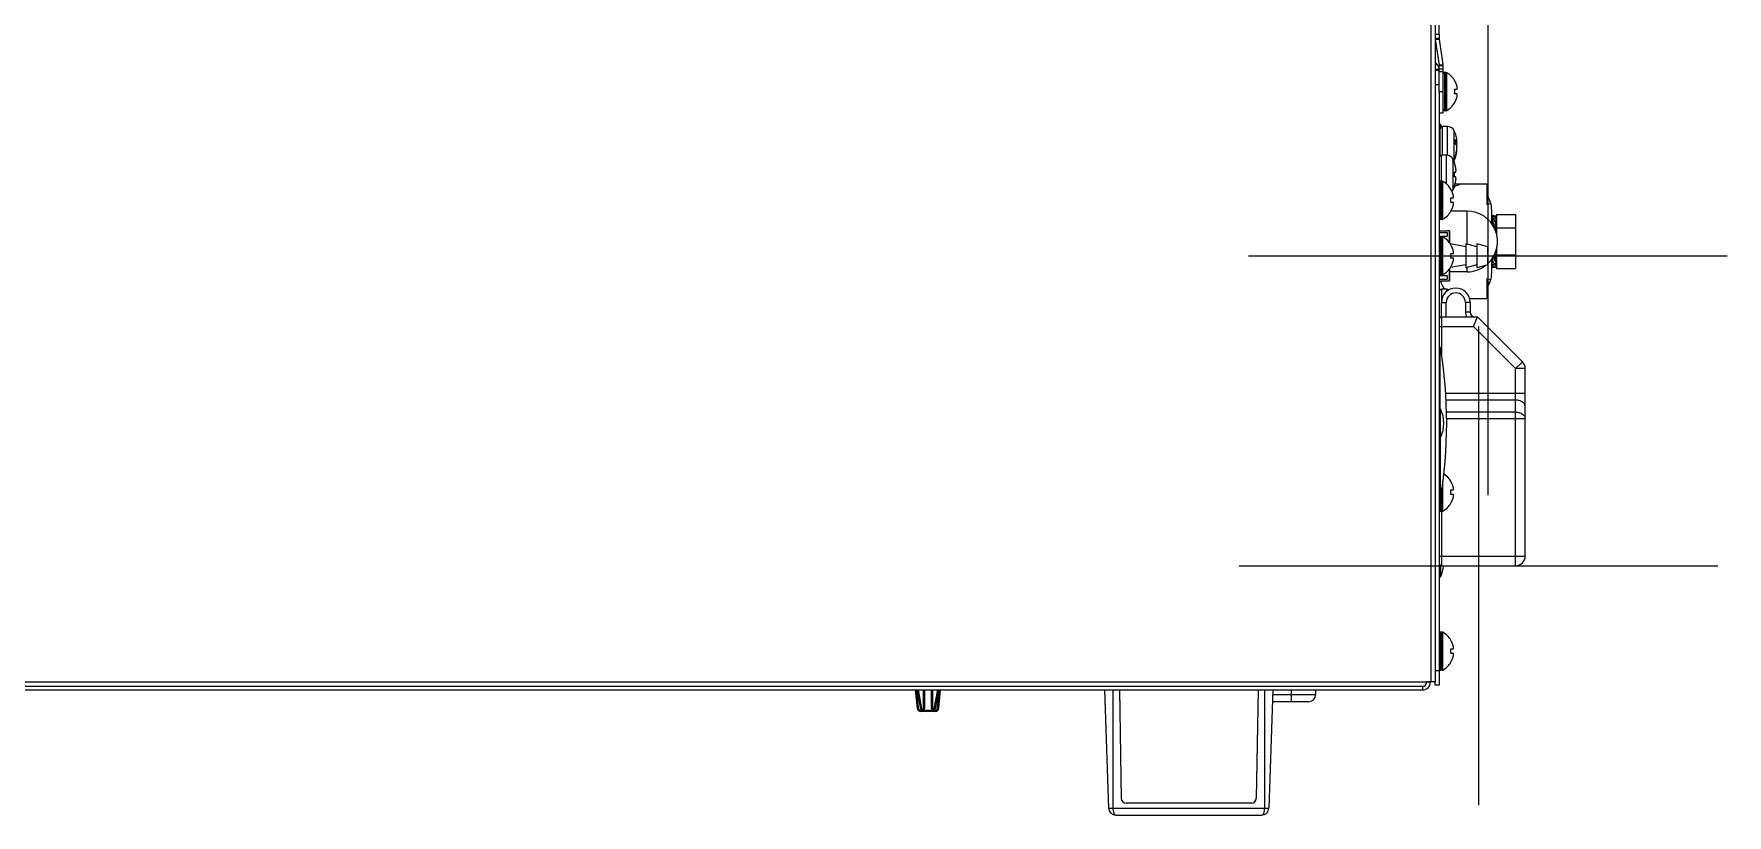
# Model space of a CAD drawing. Header units: millimetres. Extents: x 406 to 4339, y 342 to 2993.
# Drawn here: x 1984.2 to 2338, y 1546.8 to 1710 of the extents above; entities that cross this region are included whole.
import ezdxf

# ---------------------------------------------------------------- set-up
doc = ezdxf.new("R2010")
doc.units = ezdxf.units.MM
doc.header["$LTSCALE"] = 256.666667
doc.layers.get('0').update_dxf_attribs({"linetype": 'CONTINUOUS'})
doc.layers.add('ASSI', color=7, linetype='CONTINUOUS')
doc.layers.add('GEOM', color=7, linetype='CONTINUOUS')

msp = doc.modelspace()

# ---------------------------------------------------------------- linework, layer by layer
at = {"color": 9, "linetype": 'Continuous'}
for p, q in [((2276.13, 1974.87), (2276.13, 1574.67)), ((2277.03, 1709.97), (2277.83, 1709.97)), ((2279.93, 1668.92), (2279.93, 1666.48)), ((2279.93, 1660.85), (2279.93, 1658.42)), ((1730.33, 1574.67), (2275.23, 1574.67)), ((2209.68, 1572.97), (2209.68, 1548.27)), ((2241.37, 1572.97), (2241.37, 1548.27)), ((2208.78, 1548.27), (2242.27, 1548.27))]:
    msp.add_line(p, q, dxfattribs=at)
at = {"color": 7, "linetype": 'Continuous'}
for p, q in [((2277.03, 1974.77), (2277.03, 1574.67)), ((2277.83, 1709.97), (2277.83, 1936.1)), ((2281.07, 1700.27), (2281.1, 1700.27)), ((2281.07, 1698.47), (2281.62, 1698.47)), ((2281.62, 1697.47), (2281.07, 1697.47)), ((2281.1, 1695.67), (2281.07, 1695.67)), ((2281.57, 1687.48), (2281.24, 1687.48)), ((2281.57, 1687.44), (2281.24, 1687.44)), ((2281.28, 1684.32), (2281.28, 1684.3)), ((2281.57, 1686.79), (2281.44, 1686.79)), ((2281.57, 1685.56), (2281.51, 1685.56)), ((2281.57, 1685.85), (2281.56, 1685.85)), ((2281.02, 1683.17), (2281.04, 1683.17)), ((2281.02, 1681.17), (2281.37, 1681.17)), ((2280.27, 1677.57), (2280.3, 1677.57)), ((2281.37, 1680.17), (2281.02, 1680.17)), ((2281.04, 1678.17), (2281.02, 1678.17)), ((2281.17, 1678.67), (2287.83, 1678.67)), ((2287.83, 1678.67), (2287.83, 1674.39)), ((2280.27, 1675.77), (2280.82, 1675.77)), ((2280.82, 1674.77), (2280.27, 1674.77)), ((2287.83, 1674.39), (2288.63, 1674.61)), ((2280.3, 1672.97), (2280.27, 1672.97)), ((2288.83, 1670.36), (2288.83, 1673.17)), ((2289.83, 1672.32), (2293.83, 1672.32)), ((2289.83, 1672.32), (2289.83, 1668.19)), ((2293.83, 1672.32), (2293.83, 1661.02)), ((2277.83, 1668.86), (2279.53, 1668.86)), ((2277.83, 1668.54), (2279.53, 1668.54)), ((2277.83, 1667.79), (2279.53, 1667.79)), ((2279.53, 1668.92), (2279.93, 1668.92)), ((2279.53, 1668.92), (2279.53, 1668.86)), ((2279.53, 1668.54), (2279.53, 1667.79)), ((2280.03, 1668.82), (2280.03, 1666.37)), ((2289.56, 1669.68), (2289.58, 1669.68)), ((2289.57, 1669.64), (2289.58, 1669.64)), ((2289.58, 1669.68), (2289.58, 1669.38)), ((2289.83, 1669.49), (2293.83, 1669.49)), ((2280.27, 1665.97), (2280.3, 1665.97)), ((2280.27, 1664.17), (2280.82, 1664.17)), ((2280.82, 1663.17), (2280.27, 1663.17)), ((2289.58, 1663.38), (2289.58, 1663.18)), ((2289.83, 1665.14), (2289.83, 1661.02)), ((2289.83, 1663.84), (2293.83, 1663.84)), ((2277.83, 1659.54), (2279.53, 1659.54)), ((2279.53, 1659.54), (2279.53, 1658.79)), ((2280.03, 1660.96), (2280.03, 1658.52)), ((2280.3, 1661.37), (2280.27, 1661.37)), ((2288.83, 1660.17), (2288.83, 1662.98)), ((2289.83, 1661.02), (2293.83, 1661.02)), ((2277.83, 1658.79), (2279.53, 1658.79)), ((2277.83, 1658.47), (2279.53, 1658.47)), ((2278.83, 1656.67), (2278.83, 1657)), ((2279.53, 1658.47), (2279.53, 1658.42)), ((2279.53, 1658.42), (2279.93, 1658.42)), ((2287.83, 1658.94), (2288.63, 1658.72)), ((2287.83, 1658.94), (2287.83, 1654.67)), ((2287.83, 1654.67), (2284.22, 1654.67)), ((2280.27, 1616.57), (2280.3, 1616.57)), ((2280.27, 1614.77), (2280.82, 1614.77)), ((2280.82, 1613.77), (2280.27, 1613.77)), ((2280.3, 1611.97), (2280.27, 1611.97)), ((2280.27, 1583.37), (2280.3, 1583.37)), ((2280.27, 1581.57), (2280.82, 1581.57)), ((2280.82, 1580.57), (2280.27, 1580.57)), ((2280.3, 1578.77), (2280.27, 1578.77)), ((2276.13, 1574.67), (2275.23, 1574.67)), ((2275.23, 1574.67), (2275.23, 1574.57)), ((2276.03, 1574.57), (2275.23, 1574.57)), ((2276.03, 1574.67), (2276.03, 1574.57)), ((2277.03, 1574.67), (2276.13, 1574.67)), ((2277.03, 1573.97), (2277.03, 1574.67)), ((1727.03, 1572.97), (2274.43, 1572.97)), ((1730.56, 1573.77), (2274.82, 1573.77)), ((2207.92, 1572.97), (2208.78, 1548.27)), ((2211.03, 1572.97), (2211.43, 1550.31)), ((2240.02, 1572.97), (2239.63, 1550.31)), ((2243.13, 1572.97), (2242.27, 1548.27)), ((2274.43, 1572.97), (2274.43, 1573.77)), ((2277.83, 1573.97), (2277.03, 1573.97)), ((2210.29, 1546.81), (2240.76, 1546.81)), ((2238.62, 1549.33), (2212.43, 1549.33))]:
    msp.add_line(p, q, dxfattribs=at)
at = {"color": 4}
for p, q in [((2288.03, 1713.67), (2288.03, 1613.67)), ((2238.03, 1663.67), (2338.03, 1663.67))]:
    msp.add_line(p, q, dxfattribs=at)
at = {"color": 3, "linetype": 'Continuous'}
msp.add_line((2289.08, 1670.15), (2289.08, 1669.99), dxfattribs=at)
at = {"color": 1}
for p, q in [((2286.08, 1648.92), (2286.08, 1548.92)), ((2236.08, 1598.92), (2336.08, 1598.92))]:
    msp.add_line(p, q, dxfattribs=at)
at = {"color": 7, "linetype": 'Continuous'}
for centre, radius, start, end in [((2277.02, 1697.78), 4.75, 28.9687, 31.5341), ((2277.31, 1697.97), 3.79, 5.0778, 7.5988), ((2277.02, 1697.78), 4.75, 28.0074, 28.9684), ((2277.03, 1697.78), 4.75, 26.6813, 28.0074), ((2277.03, 1697.79), 4.74, 25.5402, 26.6812), ((2277.03, 1697.79), 4.74, 24.5722, 25.5402), ((2277.04, 1697.79), 4.73, 23.3175, 24.5722), ((2277.04, 1697.79), 4.73, 22.5474, 23.3174), ((2277.05, 1697.79), 4.72, 21.0025, 22.5476), ((2277.06, 1697.8), 4.72, 20.5181, 21.0023), ((2277.07, 1697.8), 4.7, 18.4656, 20.5187), ((2277.08, 1697.81), 4.68, 17.3773, 18.465), ((2277.1, 1697.81), 4.67, 16.3949, 17.3772), ((2277.13, 1697.82), 4.64, 14.3176, 16.3964), ((2279.63, 1698.71), 2.01, 5.1401, 7.2744), ((2279.63, 1698.72), 2.01, 352.7259, 354.7415), ((2279.66, 1698.71), 1.98, 4.2856, 5.1372), ((2279.67, 1698.72), 1.97, 3.0233, 4.286), ((2279.67, 1698.72), 1.97, 355.3984, 356.7833), ((2279.65, 1698.72), 1.98, 354.7442, 355.3991), ((2279.68, 1698.72), 1.96, 1.9964, 3.0228), ((2279.69, 1698.72), 1.95, 0.9261, 1.9964), ((2279.69, 1698.72), 1.95, 358.8459, 0.9258), ((2279.68, 1698.72), 1.96, 357.6234, 358.8455), ((2279.68, 1698.72), 1.96, 356.7841, 357.6235), ((2277.31, 1697.97), 3.79, 352.4012, 354.9222), ((2277.02, 1698.15), 4.75, 328.4659, 331.0313), ((2277.32, 1697.97), 3.78, 4.2046, 5.0769), ((2277.33, 1697.97), 3.78, 2.5423, 4.2047), ((2277.33, 1697.97), 3.78, 355.7953, 357.4577), ((2277.32, 1697.97), 3.78, 354.9231, 355.7954), ((2277.33, 1697.97), 3.77, 357.4579, 2.5421), ((2277.02, 1698.15), 4.75, 331.0316, 331.9926), ((2277.03, 1698.15), 4.75, 331.9926, 333.3187), ((2277.03, 1698.15), 4.74, 333.3188, 334.4598), ((2277.03, 1698.15), 4.74, 334.4598, 335.4278), ((2277.04, 1698.14), 4.73, 335.4278, 336.6825), ((2277.04, 1698.14), 4.73, 336.6826, 337.4526), ((2277.05, 1698.14), 4.72, 337.4524, 338.9975), ((2277.06, 1698.14), 4.72, 338.9977, 339.4819), ((2277.07, 1698.13), 4.7, 339.4813, 341.5344), ((2277.08, 1698.13), 4.68, 341.535, 342.6227), ((2277.1, 1698.12), 4.67, 342.6228, 343.6051), ((2277.13, 1698.11), 4.64, 343.6036, 345.6824), ((2279.63, 1697.21), 2.01, 5.2585, 7.2741), ((2279.63, 1697.22), 2.01, 352.7256, 354.8598), ((2279.65, 1697.21), 1.98, 4.6009, 5.2558), ((2279.67, 1697.22), 1.97, 3.2167, 4.6016), ((2279.67, 1697.22), 1.97, 355.714, 356.9766), ((2279.66, 1697.22), 1.98, 354.8627, 355.7144), ((2279.68, 1697.22), 1.96, 2.3765, 3.2159), ((2279.68, 1697.22), 1.95, 1.1545, 2.3767), ((2279.69, 1697.22), 1.95, 0.1995, 1.1541), ((2279.69, 1697.22), 1.95, 359.0741, 0.1995), ((2279.68, 1697.22), 1.95, 358.0037, 359.0738), ((2279.68, 1697.22), 1.96, 356.9771, 358.0037), ((2274.9, 1687.52), 6.34, 359.6091, 4.2502), ((2275.27, 1686.98), 6.35, 7.1725, 10.3926), ((2280.05, 1687.63), 1.52, 354.3606, 5.6394), ((2274.9, 1687.52), 6.34, 355.7491, 359.6108), ((2275.29, 1686.69), 6.32, 339.6305, 352.4194), ((2280.38, 1684.32), 0.857, 0.0614, 11.5795), ((2275.3, 1686.35), 6.31, 339.6037, 341.1196), ((2280.39, 1684.32), 0.848, 352.04, 359.9801), ((2275.32, 1686.34), 6.3, 341.2486, 342.5619), ((2275.32, 1686.34), 6.29, 342.5659, 349.5997), ((2275.27, 1686.35), 6.35, 349.6074, 352.8275), ((2275.22, 1686.64), 6.4, 7.1767, 7.567), ((2275.22, 1686.7), 6.4, 352.433, 352.8233), ((2274.62, 1687.11), 6.95, 357.3586, 2.6414), ((2274.62, 1686.22), 6.95, 357.3586, 2.6414), ((2280.05, 1685.71), 1.52, 354.3606, 5.6394), ((2274.41, 1680.86), 7.01, 17.6932, 19.259), ((2273.88, 1680.67), 7.16, 2.6648, 3.9969), ((2273.87, 1680.67), 7.17, 1.9337, 2.665), ((2273.86, 1680.67), 7.18, 1.333, 1.9337), ((2273.85, 1680.67), 7.18, 358.667, 1.333), ((2274.4, 1680.85), 7.01, 16.1338, 17.6931), ((2274.4, 1680.85), 7.02, 15.7805, 16.1338), ((2274.39, 1680.85), 7.02, 14.5748, 15.7804), ((2274.39, 1680.85), 7.03, 13.9849, 14.5749), ((2274.38, 1680.85), 7.04, 13.0108, 13.9848), ((2280.37, 1684.32), 0.871, 348.4455, 352.0422), ((2274.37, 1680.85), 7.04, 12.2682, 13.0108), ((2274.36, 1680.84), 7.05, 11.4386, 12.2682), ((2274.35, 1680.84), 7.07, 10.5774, 11.4385), ((2274.33, 1680.84), 7.09, 9.864, 10.5775), ((2274.3, 1680.83), 7.11, 8.8434, 9.8637), ((2274.28, 1680.83), 7.14, 8.2964, 8.8437), ((2274.22, 1680.82), 7.19, 6.7465, 8.2948), ((2277.18, 1681.42), 4.2, 1.7116, 3.3826), ((2277.12, 1681.42), 4.26, 0.8511, 1.7144), ((2277.1, 1681.42), 4.28, 0.0278, 0.8511), ((2277.1, 1681.42), 4.27, 358.8896, 0.0287), ((2277.12, 1681.42), 4.25, 358.3283, 358.8891), ((2277.17, 1681.41), 4.2, 356.6176, 358.3314), ((2276.21, 1675.07), 4.8, 31.3727, 59.6988), ((2276.22, 1675.08), 4.75, 28.9687, 31.5341), ((2276.22, 1675.08), 4.75, 28.0074, 28.9684), ((2276.23, 1675.08), 4.75, 26.6813, 28.0074), ((2276.23, 1675.09), 4.74, 25.5402, 26.6812), ((2273.88, 1680.67), 7.16, 356.0031, 357.3352), ((2274.41, 1680.48), 7.01, 340.741, 342.3068), ((2273.86, 1680.67), 7.18, 358.0663, 358.667), ((2273.87, 1680.67), 7.17, 357.335, 358.0663), ((2283.33, 1673.17), 5.5, 90, 114.6426), ((2274.4, 1680.48), 7.01, 342.3069, 343.8662), ((2274.4, 1680.48), 7.02, 343.8662, 344.2195), ((2274.39, 1680.48), 7.02, 344.2196, 345.4252), ((2274.39, 1680.48), 7.03, 345.4251, 346.0151), ((2274.38, 1680.49), 7.04, 346.0152, 346.9892), ((2274.37, 1680.49), 7.04, 346.9892, 347.7318), ((2274.36, 1680.49), 7.05, 347.7318, 348.5614), ((2274.35, 1680.49), 7.07, 348.5614, 349.4226), ((2274.33, 1680.5), 7.09, 349.4225, 350.136), ((2274.3, 1680.5), 7.11, 350.1363, 351.1566), ((2274.28, 1680.5), 7.14, 351.1563, 351.7036), ((2274.22, 1680.51), 7.19, 351.7052, 353.2535), ((2277.17, 1679.92), 4.2, 1.6686, 3.3824), ((2277.12, 1679.92), 4.25, 1.1109, 1.6717), ((2277.1, 1679.92), 4.27, 359.9713, 1.1104), ((2277.1, 1679.92), 4.28, 359.1489, 359.9722), ((2277.12, 1679.92), 4.26, 358.2856, 359.1489), ((2277.18, 1679.91), 4.2, 356.6174, 358.2884), ((2276.52, 1675.27), 3.79, 2.5489, 7.5994), ((2276.52, 1675.27), 3.79, 352.4006, 357.4511), ((2276.53, 1675.27), 3.77, 0, 2.545), ((2276.53, 1675.27), 3.77, 357.455, 360), ((2276.23, 1675.09), 4.74, 24.5722, 25.5402), ((2276.24, 1675.09), 4.73, 23.3175, 24.5722), ((2276.24, 1675.09), 4.73, 22.5474, 23.3174), ((2276.24, 1675.44), 4.73, 336.6826, 337.4526), ((2276.25, 1675.09), 4.72, 21.0025, 22.5476), ((2276.25, 1675.44), 4.72, 337.4524, 338.9975), ((2276.26, 1675.1), 4.72, 20.5181, 21.0023), ((2276.26, 1675.44), 4.72, 338.9977, 339.4819), ((2276.27, 1675.1), 4.7, 18.4656, 20.5187), ((2276.27, 1675.43), 4.7, 339.4813, 341.5344), ((2276.28, 1675.11), 4.68, 17.3773, 18.465), ((2276.28, 1675.43), 4.68, 341.535, 342.6227), ((2276.3, 1675.11), 4.67, 16.3949, 17.3772), ((2276.3, 1675.42), 4.67, 342.6228, 343.6051), ((2276.33, 1675.12), 4.64, 14.3176, 16.3964), ((2276.33, 1675.41), 4.64, 343.6036, 345.6824), ((2278.83, 1676.01), 2.01, 5.2585, 7.2741), ((2278.83, 1676.02), 2.01, 352.7256, 354.8598), ((2278.83, 1674.51), 2.01, 5.1401, 7.2744), ((2278.83, 1674.52), 2.01, 352.7259, 354.7415), ((2278.85, 1676.01), 1.98, 4.6009, 5.2558), ((2278.87, 1676.02), 1.97, 3.2167, 4.6016), ((2278.87, 1676.02), 1.97, 355.714, 356.9766), ((2278.86, 1676.02), 1.98, 354.8627, 355.7144), ((2278.86, 1674.51), 1.98, 4.2856, 5.1372), ((2278.87, 1674.52), 1.97, 3.0233, 4.286), ((2278.87, 1674.52), 1.97, 355.3984, 356.7833), ((2278.85, 1674.52), 1.98, 354.7442, 355.3991), ((2278.88, 1676.02), 1.96, 2.3765, 3.2159), ((2278.88, 1676.02), 1.95, 1.1545, 2.3767), ((2278.89, 1676.02), 1.95, 0.1995, 1.1541), ((2278.89, 1676.02), 1.95, 359.0741, 0.1995), ((2278.88, 1676.02), 1.95, 358.0037, 359.0738), ((2278.88, 1676.02), 1.96, 356.9771, 358.0037), ((2278.88, 1674.52), 1.96, 1.9964, 3.0228), ((2278.89, 1674.52), 1.95, 0.9261, 1.9964), ((2278.89, 1674.52), 1.95, 358.8459, 0.9258), ((2278.88, 1674.52), 1.96, 357.6234, 358.8455), ((2278.88, 1674.52), 1.96, 356.7841, 357.6235), ((2283.33, 1673.17), 5.5, 0, 35.0968), ((2276.21, 1675.47), 4.8, 300.3012, 328.6273), ((2276.22, 1675.45), 4.75, 328.4659, 331.0313), ((2276.22, 1675.45), 4.75, 331.0316, 331.9926), ((2276.23, 1675.45), 4.75, 331.9926, 333.3187), ((2276.23, 1675.45), 4.74, 333.3188, 334.4598), ((2276.23, 1675.45), 4.74, 334.4598, 335.4278), ((2276.24, 1675.44), 4.73, 335.4278, 336.6825), ((2279.93, 1668.82), 0.1, 0, 90), ((2276.22, 1663.48), 4.75, 28.9687, 31.5341), ((2276.51, 1663.67), 3.79, 5.0778, 7.5988), ((2276.51, 1663.67), 3.79, 352.4012, 354.9222), ((2276.52, 1663.67), 3.78, 4.2046, 5.0769), ((2276.53, 1663.67), 3.78, 2.5423, 4.2047), ((2276.53, 1663.67), 3.78, 355.7953, 357.4577), ((2276.52, 1663.67), 3.78, 354.9231, 355.7954), ((2276.53, 1663.67), 3.77, 357.4579, 2.5421), ((2276.22, 1663.48), 4.75, 28.0074, 28.9684), ((2276.23, 1663.48), 4.75, 26.6813, 28.0074), ((2276.23, 1663.49), 4.74, 25.5402, 26.6812), ((2276.23, 1663.49), 4.74, 24.5722, 25.5402), ((2276.24, 1663.49), 4.73, 23.3175, 24.5722), ((2276.24, 1663.49), 4.73, 22.5474, 23.3174), ((2276.25, 1663.49), 4.72, 21.0025, 22.5476), ((2276.26, 1663.5), 4.72, 20.5181, 21.0023), ((2276.27, 1663.5), 4.7, 18.4656, 20.5187), ((2276.28, 1663.51), 4.68, 17.3773, 18.465), ((2276.3, 1663.51), 4.67, 16.3949, 17.3772), ((2276.33, 1663.52), 4.64, 14.3176, 16.3964), ((2278.83, 1664.41), 2.01, 5.1401, 7.2744), ((2278.83, 1664.42), 2.01, 352.7259, 354.7415), ((2278.83, 1662.91), 2.01, 5.2585, 7.2741), ((2278.86, 1664.41), 1.98, 4.2856, 5.1372), ((2278.87, 1664.42), 1.97, 3.0233, 4.286), ((2278.87, 1664.42), 1.97, 355.3984, 356.7833), ((2278.85, 1664.42), 1.98, 354.7442, 355.3991), ((2278.85, 1662.91), 1.98, 4.6009, 5.2558), ((2278.87, 1662.92), 1.97, 3.2167, 4.6016), ((2278.88, 1664.42), 1.96, 1.9964, 3.0228), ((2278.89, 1664.42), 1.95, 0.9261, 1.9964), ((2278.89, 1664.42), 1.95, 358.8459, 0.9258), ((2278.88, 1664.42), 1.96, 357.6234, 358.8455), ((2278.88, 1664.42), 1.96, 356.7841, 357.6235), ((2278.88, 1662.92), 1.96, 2.3765, 3.2159), ((2278.88, 1662.92), 1.95, 1.1545, 2.3767), ((2276.22, 1663.85), 4.75, 328.4659, 331.0313), ((2276.22, 1663.85), 4.75, 331.0316, 331.9926), ((2276.23, 1663.85), 4.75, 331.9926, 333.3187), ((2276.23, 1663.85), 4.74, 333.3188, 334.4598), ((2276.23, 1663.85), 4.74, 334.4598, 335.4278), ((2276.24, 1663.84), 4.73, 335.4278, 336.6825), ((2276.24, 1663.84), 4.73, 336.6826, 337.4526), ((2276.25, 1663.84), 4.72, 337.4524, 338.9975), ((2276.26, 1663.84), 4.72, 338.9977, 339.4819), ((2276.27, 1663.83), 4.7, 339.4813, 341.5344), ((2276.28, 1663.83), 4.68, 341.535, 342.6227), ((2276.3, 1663.82), 4.67, 342.6228, 343.6051), ((2276.33, 1663.81), 4.64, 343.6036, 345.6824), ((2278.83, 1662.92), 2.01, 352.7256, 354.8598), ((2278.87, 1662.92), 1.97, 355.714, 356.9766), ((2278.86, 1662.92), 1.98, 354.8627, 355.7144), ((2278.89, 1662.92), 1.95, 0.1995, 1.1541), ((2278.89, 1662.92), 1.95, 359.0741, 0.1995), ((2278.88, 1662.92), 1.95, 358.0037, 359.0738), ((2278.88, 1662.92), 1.96, 356.9771, 358.0037), ((2283.33, 1660.17), 5.5, 324.9032, 360), ((2283.33, 1660.17), 5.5, 198.0757, 219.61), ((2279.93, 1658.52), 0.1, 270, 360), ((2276.21, 1614.07), 4.8, 31.3727, 56.6194), ((2276.22, 1614.08), 4.75, 28.9687, 31.5341), ((2276.52, 1614.27), 3.79, 2.5489, 7.5994), ((2276.52, 1614.27), 3.79, 352.4006, 357.4511), ((2276.53, 1614.27), 3.77, 0, 2.545), ((2276.53, 1614.27), 3.77, 357.455, 360), ((2276.22, 1614.08), 4.75, 28.0074, 28.9684), ((2276.23, 1614.08), 4.75, 26.6813, 28.0074), ((2276.23, 1614.09), 4.74, 25.5402, 26.6812), ((2276.23, 1614.09), 4.74, 24.5722, 25.5402), ((2276.24, 1614.09), 4.73, 23.3175, 24.5722), ((2276.24, 1614.09), 4.73, 22.5474, 23.3174), ((2276.25, 1614.09), 4.72, 21.0025, 22.5476), ((2276.26, 1614.1), 4.72, 20.5181, 21.0023), ((2276.27, 1614.1), 4.7, 18.4656, 20.5187), ((2276.28, 1614.11), 4.68, 17.3773, 18.465), ((2276.3, 1614.11), 4.67, 16.3949, 17.3772), ((2276.33, 1614.12), 4.64, 14.3176, 16.3964), ((2278.83, 1615.01), 2.01, 5.2585, 7.2741), ((2278.83, 1615.02), 2.01, 352.7256, 354.8598), ((2278.83, 1613.51), 2.01, 5.1401, 7.2744), ((2278.85, 1615.01), 1.98, 4.6009, 5.2558), ((2278.87, 1615.02), 1.97, 3.2167, 4.6016), ((2278.87, 1615.02), 1.97, 355.714, 356.9766), ((2278.86, 1615.02), 1.98, 354.8627, 355.7144), ((2278.86, 1613.51), 1.98, 4.2856, 5.1372), ((2278.87, 1613.52), 1.97, 3.0233, 4.286), ((2278.88, 1615.02), 1.96, 2.3765, 3.2159), ((2278.88, 1615.02), 1.95, 1.1545, 2.3767), ((2278.89, 1615.02), 1.95, 0.1995, 1.1541), ((2278.89, 1615.02), 1.95, 359.0741, 0.1995), ((2278.88, 1615.02), 1.95, 358.0037, 359.0738), ((2278.88, 1615.02), 1.96, 356.9771, 358.0037), ((2278.88, 1613.52), 1.96, 1.9964, 3.0228), ((2278.89, 1613.52), 1.95, 0.9261, 1.9964), ((2278.89, 1613.52), 1.95, 358.8459, 0.9258), ((2278.88, 1613.52), 1.96, 357.6234, 358.8455), ((2276.21, 1614.47), 4.8, 300.3012, 328.6273), ((2276.22, 1614.45), 4.75, 328.4659, 331.0313), ((2276.22, 1614.45), 4.75, 331.0316, 331.9926), ((2276.23, 1614.45), 4.75, 331.9926, 333.3187), ((2276.23, 1614.45), 4.74, 333.3188, 334.4598), ((2276.23, 1614.45), 4.74, 334.4598, 335.4278), ((2276.24, 1614.44), 4.73, 335.4278, 336.6825), ((2276.24, 1614.44), 4.73, 336.6826, 337.4526), ((2276.25, 1614.44), 4.72, 337.4524, 338.9975), ((2276.26, 1614.44), 4.72, 338.9977, 339.4819), ((2276.27, 1614.43), 4.7, 339.4813, 341.5344), ((2276.28, 1614.43), 4.68, 341.535, 342.6227), ((2276.3, 1614.42), 4.67, 342.6228, 343.6051), ((2276.33, 1614.41), 4.64, 343.6036, 345.6824), ((2278.83, 1613.52), 2.01, 352.7259, 354.7415), ((2278.87, 1613.52), 1.97, 355.3984, 356.7833), ((2278.85, 1613.52), 1.98, 354.7442, 355.3991), ((2278.88, 1613.52), 1.96, 356.7841, 357.6235), ((2276.22, 1580.88), 4.75, 28.9687, 31.5341), ((2276.22, 1580.88), 4.75, 28.0074, 28.9684), ((2276.23, 1580.88), 4.75, 26.6813, 28.0074), ((2276.23, 1580.89), 4.74, 25.5402, 26.6812), ((2276.23, 1580.89), 4.74, 24.5722, 25.5402), ((2276.24, 1580.89), 4.73, 23.3175, 24.5722), ((2276.24, 1580.89), 4.73, 22.5474, 23.3174), ((2276.25, 1580.89), 4.72, 21.0025, 22.5476), ((2276.26, 1580.9), 4.72, 20.5181, 21.0023), ((2276.27, 1580.9), 4.7, 18.4656, 20.5187), ((2276.28, 1580.91), 4.68, 17.3773, 18.465), ((2276.3, 1580.91), 4.67, 16.3949, 17.3772), ((2276.33, 1580.92), 4.64, 14.3176, 16.3964), ((2278.83, 1581.81), 2.01, 5.1401, 7.2744), ((2278.83, 1581.82), 2.01, 352.7259, 354.7415), ((2278.86, 1581.81), 1.98, 4.2856, 5.1372), ((2278.87, 1581.82), 1.97, 3.0233, 4.286), ((2278.87, 1581.82), 1.97, 355.3984, 356.7833), ((2278.85, 1581.82), 1.98, 354.7442, 355.3991), ((2278.88, 1581.82), 1.96, 1.9964, 3.0228), ((2278.89, 1581.82), 1.95, 0.9261, 1.9964), ((2278.89, 1581.82), 1.95, 358.8459, 0.9258), ((2278.88, 1581.82), 1.96, 357.6234, 358.8455), ((2278.88, 1581.82), 1.96, 356.7841, 357.6235), ((2276.51, 1581.07), 3.79, 5.0778, 7.5988), ((2276.51, 1581.07), 3.79, 352.4012, 354.9222), ((2276.22, 1581.25), 4.75, 328.4659, 331.0313), ((2276.52, 1581.07), 3.78, 4.2046, 5.0769), ((2276.53, 1581.07), 3.78, 2.5423, 4.2047), ((2276.53, 1581.07), 3.78, 355.7953, 357.4577), ((2276.52, 1581.07), 3.78, 354.9231, 355.7954), ((2276.53, 1581.07), 3.77, 0.0004, 2.5421), ((2276.53, 1581.07), 3.77, 357.4579, 359.9996), ((2276.22, 1581.25), 4.75, 331.0316, 331.9926), ((2276.23, 1581.25), 4.75, 331.9926, 333.3187), ((2276.23, 1581.25), 4.74, 333.3188, 334.4598), ((2276.23, 1581.25), 4.74, 334.4598, 335.4278), ((2276.24, 1581.24), 4.73, 335.4278, 336.6825), ((2276.24, 1581.24), 4.73, 336.6826, 337.4526), ((2276.25, 1581.24), 4.72, 337.4524, 338.9975), ((2276.26, 1581.24), 4.72, 338.9977, 339.4819), ((2276.27, 1581.23), 4.7, 339.4813, 341.5344), ((2276.28, 1581.23), 4.68, 341.535, 342.6227), ((2276.3, 1581.22), 4.67, 342.6228, 343.6051), ((2276.33, 1581.21), 4.64, 343.6036, 345.6824), ((2278.83, 1580.31), 2.01, 5.2585, 7.2741), ((2278.83, 1580.32), 2.01, 352.7256, 354.8598), ((2278.85, 1580.31), 1.98, 4.6009, 5.2558), ((2278.87, 1580.32), 1.97, 3.2167, 4.6016), ((2278.87, 1580.32), 1.97, 355.714, 356.9766), ((2278.86, 1580.32), 1.98, 354.8627, 355.7144), ((2278.88, 1580.32), 1.96, 2.3765, 3.2159), ((2278.88, 1580.32), 1.95, 1.1545, 2.3767), ((2278.89, 1580.32), 1.95, 0.1995, 1.1541), ((2278.89, 1580.32), 1.95, 359.0741, 0.1995), ((2278.88, 1580.32), 1.95, 358.0037, 359.0738), ((2278.88, 1580.32), 1.96, 356.9771, 358.0037), ((2274.43, 1574.57), 1.6, 270, 360), ((2274.43, 1574.57), 0.8, 318.0906, 360), ((2212.43, 1550.33), 1.01, 181, 270), ((2238.62, 1550.33), 1.01, 270, 359), ((2210.29, 1548.32), 1.51, 182, 270), ((2240.76, 1548.32), 1.51, 270, 358)]:
    msp.add_arc(centre, radius, start, end, dxfattribs=at)
for points, knots in [([(2281.22, 1687.99), (2281.26, 1687.95), (2281.4, 1687.8), (2281.52, 1687.62), (2281.57, 1687.48)], [0, 0, 0, 0, 0.276339, 1, 1, 1, 1]), ([(2281.51, 1686.67), (2281.5, 1686.7), (2281.42, 1686.84), (2281.31, 1686.97), (2281.22, 1687.05)], [0, 0, 0, 0, 0.231936, 1, 1, 1, 1]), ([(2274.82, 1573.77), (2274.86, 1573.77), (2274.95, 1573.86), (2275.03, 1574.05), (2275.13, 1574.34), (2275.19, 1574.55), (2275.23, 1574.67)], [0, 0, 0, 0, 0.121863, 0.339541, 0.645141, 1, 1, 1, 1])]:
    msp.add_open_spline(points, degree=3, knots=knots, dxfattribs=at)
for points in [[(2281.57, 1686.79), (2281.55, 1686.75), (2281.53, 1686.71), (2281.51, 1686.67)], [(2281.57, 1686.54), (2281.55, 1686.58), (2281.53, 1686.63), (2281.51, 1686.67)]]:
    msp.add_open_spline(points, degree=3, dxfattribs=at)
at = {"color": 9, "linetype": 'Continuous'}
for points, knots in [([(2209.68, 1548.27), (2209.68, 1548.07), (2209.7, 1547.71), (2209.81, 1547.25), (2210, 1546.91), (2210.2, 1546.81), (2210.29, 1546.81)], [0, 0, 0, 0, 0.343638, 0.632384, 0.843751, 1, 1, 1, 1]), ([(2240.76, 1546.81), (2240.85, 1546.81), (2241.06, 1546.91), (2241.24, 1547.25), (2241.35, 1547.71), (2241.37, 1548.07), (2241.37, 1548.27)], [0, 0, 0, 0, 0.156249, 0.367616, 0.656362, 1, 1, 1, 1])]:
    msp.add_open_spline(points, degree=3, knots=knots, dxfattribs=at)
at = {"layer": 'ASSI', "color": 7, "linetype": 'Continuous'}
for p, q in [((2279.23, 1701.97), (2279.03, 1701.97)), ((2279.23, 1693.97), (2279.03, 1693.97)), ((2278.03, 1688.67), (2277.84, 1688.67)), ((2278.03, 1684.56), (2278.03, 1690.17)), ((2279.62, 1690.67), (2278.53, 1690.67)), ((2278.03, 1684.67), (2277.84, 1684.67)), ((2279.42, 1684.67), (2278.33, 1684.67)), ((2281.04, 1683.17), (2280.79, 1683.79)), ((2278.43, 1679.27), (2278.23, 1679.27)), ((2281.04, 1678.16), (2280.79, 1677.54)), ((2278.43, 1671.27), (2278.23, 1671.27)), ((2288.84, 1671.91), (2289.31, 1671.96)), ((2288.84, 1671.16), (2289.31, 1671.27)), ((2289.82, 1671.48), (2289.31, 1671.96)), ((2289.82, 1670.37), (2289.31, 1671.27)), ((2289.35, 1672.02), (2289.82, 1672.02)), ((2289.35, 1671.42), (2289.82, 1671.48)), ((2289.35, 1670.26), (2289.82, 1670.37)), ((2289.65, 1670.67), (2289.66, 1670.71)), ((2289.66, 1670.71), (2289.69, 1670.79)), ((2289.69, 1670.79), (2289.73, 1670.87)), ((2289.73, 1670.87), (2289.76, 1670.95)), ((2289.76, 1671.18), (2289.82, 1671.16)), ((2289.76, 1670.95), (2289.77, 1670.97)), ((2278.43, 1667.67), (2278.23, 1667.67)), ((2279.53, 1668.92), (2279.93, 1668.92)), ((2289.09, 1669.96), (2289.31, 1670.03)), ((2289.82, 1668.81), (2289.31, 1670.03)), ((2289.58, 1669.67), (2289.83, 1669.67)), ((2289.58, 1669.38), (2289.58, 1669.64)), ((2289.66, 1668.75), (2289.82, 1668.81)), ((2289.68, 1669.92), (2289.82, 1669.88)), ((2289.75, 1669.67), (2289.76, 1669.69)), ((2289.76, 1669.69), (2289.81, 1669.82)), ((2289.81, 1669.82), (2289.82, 1669.88)), ((2283.41, 1665.57), (2280.19, 1666.14)), ((2283.41, 1666.17), (2283.42, 1666.17)), ((2283.41, 1666.17), (2283.41, 1661.17)), ((2285.72, 1665.57), (2283.42, 1666.17)), ((2283.42, 1666.17), (2283.42, 1661.17)), ((2285.72, 1666.17), (2285.73, 1666.17)), ((2285.72, 1666.17), (2285.72, 1661.17)), ((2288.03, 1665.57), (2285.73, 1666.17)), ((2285.73, 1666.17), (2285.73, 1661.17)), ((2288.03, 1661.77), (2288.03, 1665.57)), ((2288.84, 1662.97), (2289.31, 1663.08)), ((2289.82, 1662.17), (2289.31, 1663.08)), ((2289.35, 1663.31), (2289.82, 1663.46)), ((2289.43, 1663.31), (2289.39, 1663.26)), ((2289.82, 1663.46), (2289.51, 1664.19)), ((2289.58, 1664.22), (2289.58, 1664.36)), ((2289.61, 1664.05), (2289.58, 1664.22)), ((2289.58, 1663.38), (2289.58, 1663.1)), ((2289.58, 1663.02), (2289.58, 1663.1)), ((2289.59, 1662.93), (2289.58, 1663.02)), ((2289.67, 1663.87), (2289.61, 1664.05)), ((2289.74, 1663.67), (2289.67, 1663.87)), ((2289.81, 1663.52), (2289.74, 1663.67)), ((2289.75, 1663.67), (2289.83, 1663.67)), ((2289.81, 1663.52), (2289.82, 1663.46)), ((2278.43, 1659.67), (2278.23, 1659.67)), ((2283.41, 1661.77), (2280.19, 1661.2)), ((2283.41, 1661.17), (2283.42, 1661.17)), ((2285.72, 1661.77), (2283.42, 1661.17)), ((2285.72, 1661.17), (2285.73, 1661.17)), ((2288.03, 1661.77), (2285.73, 1661.17)), ((2288.84, 1662.17), (2288.89, 1662.16)), ((2288.84, 1661.85), (2289.31, 1661.91)), ((2288.84, 1661.32), (2289.82, 1661.32)), ((2289.82, 1661.43), (2289.31, 1661.91)), ((2289.35, 1662.06), (2289.82, 1662.17)), ((2289.35, 1661.37), (2289.82, 1661.43)), ((2289.6, 1662.84), (2289.59, 1662.93)), ((2289.6, 1662.1), (2289.59, 1662.12)), ((2289.62, 1662.75), (2289.6, 1662.84)), ((2289.6, 1662.07), (2289.6, 1662.1)), ((2289.61, 1662.05), (2289.6, 1662.07)), ((2289.62, 1662.03), (2289.61, 1662.05)), ((2289.65, 1662.66), (2289.62, 1662.75)), ((2289.62, 1662), (2289.62, 1662.03)), ((2289.63, 1661.98), (2289.62, 1662)), ((2289.64, 1661.96), (2289.63, 1661.98)), ((2289.82, 1662.97), (2289.64, 1662.66)), ((2289.65, 1661.93), (2289.64, 1661.96)), ((2289.68, 1662.56), (2289.65, 1662.66)), ((2289.66, 1661.91), (2289.65, 1661.93)), ((2289.68, 1661.88), (2289.66, 1661.91)), ((2289.72, 1662.48), (2289.68, 1662.56)), ((2289.68, 1661.87), (2289.68, 1661.88)), ((2289.76, 1662.39), (2289.72, 1662.48)), ((2289.82, 1661.85), (2289.73, 1661.77)), ((2289.77, 1662.36), (2289.76, 1662.39)), ((2279.42, 1656.67), (2278.33, 1656.67)), ((2279.53, 1658.42), (2279.93, 1658.42)), ((2278.43, 1610.27), (2278.23, 1610.27)), ((2278.43, 1585.07), (2278.23, 1585.07)), ((2278.43, 1577.07), (2278.23, 1577.07))]:
    msp.add_line(p, q, dxfattribs=at)
at = {"layer": 'ASSI', "color": 9, "linetype": 'Continuous'}
for p, q in [((2279.03, 1693.97), (2279.03, 1701.97)), ((2279.23, 1693.97), (2279.23, 1701.97)), ((2279.43, 1694.02), (2279.43, 1701.91)), ((2278.53, 1684.67), (2278.53, 1690.67)), ((2279.62, 1684.64), (2279.62, 1690.67)), ((2280.99, 1683.54), (2280.99, 1689.79)), ((2278.33, 1679.27), (2278.33, 1684.67)), ((2279.42, 1678.62), (2279.42, 1684.67)), ((2280.79, 1677.54), (2280.79, 1683.79)), ((2278.23, 1671.27), (2278.23, 1679.27)), ((2278.43, 1671.27), (2278.43, 1679.27)), ((2278.63, 1671.32), (2278.63, 1679.21)), ((2278.23, 1659.67), (2278.23, 1667.67)), ((2278.43, 1659.67), (2278.43, 1667.67)), ((2278.63, 1659.72), (2278.63, 1667.61)), ((2278.33, 1656.67), (2278.33, 1653.92)), ((2279.42, 1656.67), (2279.42, 1656.22)), ((2278.23, 1610.27), (2278.23, 1613.73)), ((2278.43, 1610.27), (2278.43, 1615.15)), ((2278.63, 1610.32), (2278.63, 1616.57)), ((2278.23, 1577.07), (2278.23, 1585.07)), ((2278.43, 1577.07), (2278.43, 1585.07)), ((2278.63, 1577.12), (2278.63, 1585.01))]:
    msp.add_line(p, q, dxfattribs=at)
at = {"layer": 'ASSI', "color": 3, "linetype": 'Continuous'}
for p, q in [((2289.35, 1672.02), (2288.84, 1672.02)), ((2289.35, 1671.42), (2288.84, 1671.91)), ((2288.92, 1671.56), (2288.84, 1671.48)), ((2289.35, 1670.26), (2288.84, 1671.16)), ((2289.01, 1670.67), (2288.84, 1670.37)), ((2288.88, 1670.97), (2288.95, 1670.83)), ((2288.95, 1670.83), (2289.02, 1670.63)), ((2288.97, 1671.46), (2289.03, 1671.32)), ((2289.02, 1670.63), (2289.07, 1670.41)), ((2289.03, 1671.32), (2289.05, 1671.21)), ((2289.07, 1670.41), (2289.08, 1670.15)), ((2289.08, 1670.15), (2289.08, 1669.99)), ((2289.2, 1669.99), (2289.24, 1670.05)), ((2289.35, 1663.31), (2289.22, 1663.61)), ((2289.35, 1662.06), (2288.84, 1662.97)), ((2289.35, 1661.37), (2288.84, 1661.85)), ((2288.95, 1662.51), (2288.88, 1662.36)), ((2289.01, 1662.67), (2288.95, 1662.51))]:
    msp.add_line(p, q, dxfattribs=at)
at = {"layer": 'ASSI', "color": 7, "linetype": 'Continuous'}
for centre, radius, start, end in [((2279.03, 1701.57), 0.4, 90, 180), ((2279.23, 1701.57), 0.4, 59.6988, 90), ((2277.01, 1697.77), 4.8, 31.4579, 59.6988), ((2277.01, 1698.17), 4.8, 300.3012, 328.5421), ((2279.03, 1694.37), 0.4, 180, 270), ((2279.23, 1694.37), 0.4, 270, 300.3012), ((2278.53, 1690.17), 0.5, 90, 180), ((2279.62, 1689.17), 1.5, 24.7199, 90), ((2274.63, 1686.87), 7, 10.397, 24.7199), ((2278.33, 1684.17), 0.5, 90, 180), ((2279.42, 1683.17), 1.5, 24.7199, 90), ((2274.63, 1686.47), 7, 335.2801, 343.2419), ((2279.62, 1684.17), 1.5, 331.0515, 335.2801), ((2278.23, 1678.87), 0.4, 90, 180), ((2278.43, 1678.87), 0.4, 59.6988, 90), ((2276.21, 1675.07), 4.8, 31.3727, 59.6988), ((2279.42, 1678.17), 1.5, 316.43, 335.2801), ((2278.23, 1671.67), 0.4, 180, 270), ((2278.43, 1671.67), 0.4, 270, 300.3012), ((2276.21, 1675.47), 4.8, 300.3012, 328.6273), ((2278.23, 1667.27), 0.4, 90, 180), ((2278.43, 1667.27), 0.4, 59.6988, 90), ((2276.21, 1663.47), 4.8, 31.4579, 59.6988), ((2286.35, 1665.44), 3.74, 325.3232, 325.8562), ((2278.23, 1660.07), 0.4, 180, 270), ((2278.43, 1660.07), 0.4, 270, 300.3012), ((2276.21, 1663.87), 4.8, 300.3012, 328.5421), ((2288.5, 1661.72), 1.33, 16.1205, 19.1443), ((2278.33, 1656.17), 0.5, 90, 180), ((2279.42, 1655.17), 1.5, 69.9948, 90), ((2276.21, 1614.07), 4.8, 31.3727, 56.6726), ((2278.23, 1610.67), 0.4, 180, 270), ((2278.43, 1610.67), 0.4, 270, 300.3012), ((2276.21, 1614.47), 4.8, 300.3012, 328.6273), ((2278.23, 1584.67), 0.4, 90, 180), ((2278.43, 1584.67), 0.4, 59.6988, 90), ((2276.21, 1580.87), 4.8, 31.4579, 59.6988), ((2276.21, 1581.27), 4.8, 300.3012, 328.5421), ((2278.23, 1577.47), 0.4, 180, 270), ((2278.43, 1577.47), 0.4, 270, 300.3012)]:
    msp.add_arc(centre, radius, start, end, dxfattribs=at)
at = {"layer": 'ASSI', "color": 3, "linetype": 'Continuous'}
for centre, radius, start, end in [((2290.23, 1671.64), 1.41, 197.2487, 199.0378), ((2285.65, 1672.54), 4.37, 325.1721, 325.4484)]:
    msp.add_arc(centre, radius, start, end, dxfattribs=at)
for points in [[(2288.84, 1671.91), (2288.84, 1671.94), (2288.84, 1671.98), (2288.84, 1672.02)], [(2288.88, 1671.22), (2288.85, 1671.3), (2288.84, 1671.39), (2288.84, 1671.48)], [(2288.97, 1671.46), (2288.95, 1671.49), (2288.94, 1671.53), (2288.92, 1671.56)], [(2288.89, 1662.16), (2288.86, 1662.06), (2288.84, 1661.95), (2288.84, 1661.85)], [(2288.94, 1661.75), (2288.9, 1661.65), (2288.86, 1661.54), (2288.84, 1661.43)], [(2288.84, 1661.43), (2288.84, 1661.39), (2288.84, 1661.35), (2288.84, 1661.32)], [(2289.04, 1662.6), (2288.99, 1662.52), (2288.92, 1662.45), (2288.88, 1662.36)], [(2289.06, 1662.57), (2289.02, 1662.43), (2288.94, 1662.3), (2288.89, 1662.16)]]:
    msp.add_open_spline(points, degree=3, dxfattribs=at)
for points, knots in [([(2288.92, 1671.56), (2288.91, 1671.59), (2288.86, 1671.7), (2288.84, 1671.82), (2288.84, 1671.91)], [0, 0, 0, 0, 0.243537, 1, 1, 1, 1]), ([(2288.88, 1670.97), (2288.86, 1671.02), (2288.84, 1671.08), (2288.84, 1671.15), (2288.84, 1671.16)], [0, 0, 0, 0, 0.735801, 1, 1, 1, 1]), ([(2289.25, 1670.06), (2289.28, 1670.1), (2289.32, 1670.16), (2289.35, 1670.23), (2289.35, 1670.26)], [0, 0, 0, 0, 0.634589, 1, 1, 1, 1]), ([(2289.3, 1671.27), (2289.31, 1671.29), (2289.33, 1671.34), (2289.35, 1671.39), (2289.35, 1671.42)], [0, 0, 0, 0, 0.333106, 1, 1, 1, 1]), ([(2289.33, 1671.94), (2289.34, 1671.95), (2289.34, 1671.97), (2289.35, 1672), (2289.35, 1672.02)], [0, 0, 0, 0, 0.309059, 1, 1, 1, 1]), ([(2289.18, 1663.53), (2289.19, 1663.51), (2289.24, 1663.45), (2289.3, 1663.4), (2289.33, 1663.36)], [0, 0, 0, 0, 0.297016, 1, 1, 1, 1]), ([(2288.88, 1662.36), (2288.86, 1662.32), (2288.84, 1662.25), (2288.84, 1662.19), (2288.84, 1662.17)], [0, 0, 0, 0, 0.735799, 1, 1, 1, 1]), ([(2288.92, 1661.77), (2288.91, 1661.74), (2288.86, 1661.63), (2288.84, 1661.52), (2288.84, 1661.43)], [0, 0, 0, 0, 0.243523, 1, 1, 1, 1])]:
    msp.add_open_spline(points, degree=3, knots=knots, dxfattribs=at)
at = {"layer": 'ASSI', "color": 7, "linetype": 'Continuous'}
for points, knots in [([(2289.59, 1670.77), (2289.61, 1670.84), (2289.68, 1670.97), (2289.74, 1671.11), (2289.76, 1671.18)], [0, 0, 0, 0, 0.498952, 1, 1, 1, 1]), ([(2289.68, 1669.92), (2289.7, 1669.96), (2289.76, 1670.1), (2289.82, 1670.25), (2289.82, 1670.37)], [0, 0, 0, 0, 0.263542, 1, 1, 1, 1]), ([(2289.73, 1671.56), (2289.74, 1671.59), (2289.79, 1671.7), (2289.82, 1671.82), (2289.82, 1671.91)], [0, 0, 0, 0, 0.243423, 1, 1, 1, 1]), ([(2289.77, 1670.97), (2289.79, 1671.02), (2289.81, 1671.08), (2289.82, 1671.15), (2289.82, 1671.16)], [0, 0, 0, 0, 0.73567, 1, 1, 1, 1]), ([(2289.56, 1669.68), (2289.53, 1669.74), (2289.45, 1669.84), (2289.36, 1669.93), (2289.33, 1669.98)], [0, 0, 0, 0, 0.564032, 1, 1, 1, 1]), ([(2289.58, 1669.67), (2289.58, 1669.71), (2289.62, 1669.8), (2289.66, 1669.88), (2289.68, 1669.92)], [0, 0, 0, 0, 0.486372, 1, 1, 1, 1]), ([(2289.73, 1668.56), (2289.74, 1668.58), (2289.78, 1668.66), (2289.82, 1668.74), (2289.82, 1668.81)], [0, 0, 0, 0, 0.284164, 1, 1, 1, 1]), ([(2289.39, 1663.26), (2289.37, 1663.22), (2289.33, 1663.17), (2289.31, 1663.1), (2289.31, 1663.08)], [0, 0, 0, 0, 0.63251, 1, 1, 1, 1]), ([(2289.68, 1663.41), (2289.7, 1663.37), (2289.76, 1663.23), (2289.82, 1663.08), (2289.82, 1662.97)], [0, 0, 0, 0, 0.263535, 1, 1, 1, 1]), ([(2289.36, 1662.06), (2289.35, 1662.05), (2289.33, 1662), (2289.31, 1661.95), (2289.31, 1661.91)], [0, 0, 0, 0, 0.333914, 1, 1, 1, 1]), ([(2289.32, 1661.39), (2289.32, 1661.39), (2289.31, 1661.36), (2289.31, 1661.34), (2289.31, 1661.32)], [0, 0, 0, 0, 0.307899, 1, 1, 1, 1]), ([(2289.73, 1661.77), (2289.74, 1661.74), (2289.79, 1661.64), (2289.82, 1661.52), (2289.82, 1661.43)], [0, 0, 0, 0, 0.243421, 1, 1, 1, 1]), ([(2289.77, 1662.36), (2289.79, 1662.32), (2289.81, 1662.25), (2289.82, 1662.19), (2289.82, 1662.17)], [0, 0, 0, 0, 0.735679, 1, 1, 1, 1])]:
    msp.add_open_spline(points, degree=3, knots=knots, dxfattribs=at)
for points in [[(2289.61, 1670.73), (2289.66, 1670.81), (2289.73, 1670.89), (2289.77, 1670.97)], [(2289.71, 1671.58), (2289.76, 1671.69), (2289.79, 1671.79), (2289.81, 1671.91)], [(2289.76, 1671.18), (2289.79, 1671.27), (2289.82, 1671.38), (2289.82, 1671.48)], [(2289.81, 1671.91), (2289.82, 1671.94), (2289.82, 1671.98), (2289.82, 1672.02)], [(2289.58, 1669.59), (2289.58, 1669.62), (2289.57, 1669.65), (2289.56, 1669.68)], [(2289.64, 1669.67), (2289.68, 1669.69), (2289.71, 1669.71), (2289.75, 1669.74)], [(2289.75, 1669.74), (2289.77, 1669.76), (2289.79, 1669.79), (2289.81, 1669.82)], [(2289.68, 1661.87), (2289.7, 1661.84), (2289.72, 1661.81), (2289.73, 1661.77)], [(2289.78, 1662.09), (2289.8, 1662.01), (2289.82, 1661.93), (2289.82, 1661.85)], [(2289.81, 1661.43), (2289.82, 1661.39), (2289.82, 1661.35), (2289.82, 1661.32)]]:
    msp.add_open_spline(points, degree=3, dxfattribs=at)
at = {"layer": 'GEOM', "color": 9, "linetype": 'Continuous'}
for p, q in [((2277.03, 1709.1), (2277.83, 1709.1)), ((2277.05, 1708.84), (2277.84, 1708.95)), ((2277.83, 1702.57), (2277.03, 1702.57)), ((2277.82, 1703.54), (2278.61, 1703.65)), ((2277.83, 1703.39), (2278.63, 1703.39)), ((2277.83, 1702.74), (2278.63, 1702.74)), ((2277.83, 1702.19), (2278.63, 1702.19)), ((2277.83, 1699.37), (2277.03, 1699.37)), ((2278.63, 1697.91), (2277.83, 1697.91)), ((2283.68, 1666.1), (2283.68, 1673.02)), ((2283.68, 1660.32), (2283.68, 1661.23)), ((2278.33, 1653.92), (2279.33, 1653.92)), ((2279.33, 1650.92), (2279.33, 1653.92)), ((2284.33, 1653.92), (2283.33, 1653.92)), ((2283.33, 1653.92), (2283.33, 1651.92)), ((2277.83, 1648.92), (2285, 1648.92)), ((2278.33, 1650.92), (2278.33, 1642.9)), ((2284.33, 1651.92), (2283.33, 1651.92)), ((2285, 1648.92), (2293.83, 1640.09)), ((2293.83, 1640.09), (2295.24, 1641.5)), ((2295.83, 1640.09), (2293.83, 1640.09)), ((2293.83, 1598.92), (2293.83, 1640.09)), ((2279.2, 1634.95), (2295.83, 1634.95)), ((2293.83, 1633.53), (2279.29, 1633.53)), ((2293.83, 1631), (2279.36, 1631)), ((2295.83, 1629.59), (2279.4, 1629.59)), ((2278.33, 1610.27), (2278.33, 1598.92)), ((2277.83, 1600.92), (2295.83, 1600.92)), ((2277.83, 1576.97), (2277.03, 1576.97)), ((2168.63, 1572.97), (2169, 1569.21)), ((2169.52, 1569), (2168.79, 1572.97)), ((2170.28, 1572.97), (2170.28, 1569.07)), ((2171.78, 1569.07), (2171.78, 1572.97)), ((2173.27, 1572.97), (2172.54, 1569)), ((2173.05, 1569.21), (2173.43, 1572.97)), ((2252.03, 1571.97), (2243.1, 1571.97)), ((2247.03, 1570.47), (2247.03, 1572.97)), ((2169, 1569.21), (2168.75, 1569.19)), ((2169.52, 1569), (2169.76, 1569.05)), ((2169.55, 1568.72), (2169.86, 1568.72)), ((2169.55, 1568.72), (2169.55, 1568.47)), ((2169.86, 1568.72), (2169.86, 1568.97)), ((2169.93, 1568.72), (2169.93, 1568.97)), ((2169.93, 1568.72), (2172.13, 1568.72)), ((2170.28, 1569.07), (2170.03, 1569.07)), ((2171.78, 1569.07), (2172.03, 1569.07)), ((2172.13, 1568.72), (2172.13, 1568.97)), ((2172.19, 1568.72), (2172.19, 1568.97)), ((2172.19, 1568.72), (2172.5, 1568.72)), ((2172.54, 1569), (2172.29, 1569.05)), ((2172.5, 1568.72), (2172.5, 1568.47)), ((2173.05, 1569.21), (2173.3, 1569.19))]:
    msp.add_line(p, q, dxfattribs=at)
at = {"layer": 'GEOM', "color": 7, "linetype": 'Continuous'}
for p, q in [((2277.83, 1709.97), (2277.83, 1709.1)), ((2277.84, 1708.95), (2278.61, 1703.65)), ((2277.83, 1702.37), (2277.03, 1702.37)), ((2278.63, 1703.39), (2278.63, 1693.47)), ((2277.83, 1697.91), (2277.83, 1573.97)), ((2278.63, 1693.47), (2277.83, 1693.47)), ((2277.83, 1691.18), (2278.13, 1691.18)), ((2278.13, 1690.45), (2278.13, 1691.18)), ((2283.68, 1673.02), (2280.3, 1673.02)), ((2283.68, 1660.32), (2280.03, 1660.32)), ((2278.33, 1650.92), (2278.33, 1653.92)), ((2284.33, 1653.92), (2284.33, 1651.92)), ((2278.33, 1650.92), (2285.83, 1650.92)), ((2285, 1648.92), (2285.83, 1650.92)), ((2285.83, 1650.92), (2295.24, 1641.5)), ((2277.83, 1644.67), (2278.08, 1644.67)), ((2278.08, 1631.67), (2278.08, 1644.67)), ((2295.83, 1600.92), (2295.83, 1640.09)), ((2277.83, 1631.67), (2278.13, 1631.67)), ((2278.13, 1625.67), (2278.13, 1631.67)), ((2277.83, 1625.67), (2278.13, 1625.67)), ((2278.08, 1625.67), (2278.08, 1612.67)), ((2277.83, 1612.67), (2278.08, 1612.67)), ((2277.83, 1596.57), (2278.13, 1596.57)), ((2278.13, 1598.96), (2278.13, 1596.57)), ((2278.33, 1598.92), (2293.83, 1598.92)), ((2168.38, 1572.97), (2168.75, 1569.19)), ((2169.76, 1569.05), (2169.04, 1572.97)), ((2170.03, 1572.97), (2170.03, 1569.07)), ((2172.03, 1569.07), (2172.03, 1572.97)), ((2173.01, 1572.97), (2172.29, 1569.05)), ((2173.3, 1569.19), (2173.68, 1572.97)), ((2252.03, 1572.97), (2252.03, 1571.97)), ((2172.5, 1568.47), (2169.55, 1568.47)), ((2169.93, 1568.97), (2169.86, 1568.97)), ((2172.19, 1568.97), (2172.13, 1568.97)), ((2250.53, 1570.47), (2243.04, 1570.47))]:
    msp.add_line(p, q, dxfattribs=at)
at = {"layer": 'GEOM', "color": 3, "linetype": 'Continuous'}
for p, q in [((2277.05, 1708.84), (2277.82, 1703.54)), ((2277.83, 1697.91), (2277.83, 1703.39))]:
    msp.add_line(p, q, dxfattribs=at)
at = {"layer": 'GEOM', "color": 7, "linetype": 'Continuous'}
for centre, radius, start, end in [((2278.83, 1709.1), 1, 180, 188.2767), ((2276.23, 1702.57), 1.6, 0, 59.4011), ((2276.83, 1703.39), 1.8, 0, 8.2767), ((2272.05, 1688.18), 6.78, 21.2622, 26.268), ((2283.68, 1666.67), 6.35, 313.3565, 90), ((2283.68, 1666.67), 6.35, 270, 307.417), ((2281.33, 1653.92), 3, 0, 180), ((2278.33, 1650.42), 0.5, 90, 151.8926), ((2285.33, 1651.92), 1, 180, 270), ((2183.94, 1628.67), 95.49, 350.3542, 9.6458), ((2293.83, 1640.09), 2, 0, 45), ((2272.05, 1628.67), 6.78, 333.732, 26.268), ((2293.83, 1600.92), 2, 270, 360), ((2278.33, 1599.42), 0.5, 208.1074, 270), ((2272.05, 1599.57), 6.78, 333.732, 354.4961), ((2250.53, 1571.97), 1.5, 270, 360), ((2169.55, 1569.27), 0.8, 185.7106, 270), ((2169.86, 1569.07), 0.1, 190.4057, 270), ((2169.93, 1569.07), 0.1, 270, 360), ((2172.13, 1569.07), 0.1, 180, 270), ((2172.19, 1569.07), 0.1, 270, 349.5943), ((2172.5, 1569.27), 0.8, 270, 354.2894)]:
    msp.add_arc(centre, radius, start, end, dxfattribs=at)
at = {"layer": 'GEOM', "color": 3, "linetype": 'Continuous'}
msp.add_arc((2276.83, 1703.39), 1, 0, 8.2767, dxfattribs=at)
at = {"layer": 'GEOM', "color": 9, "linetype": 'Continuous'}
for centre, radius, start, end in [((2281.33, 1653.92), 2, 0, 180), ((2285.33, 1651.92), 2, 180, 210), ((2169.55, 1569.27), 0.55, 185.7106, 270), ((2169.86, 1569.07), 0.35, 190.4057, 270), ((2169.93, 1569.07), 0.35, 270, 360), ((2172.13, 1569.07), 0.35, 180, 270), ((2172.19, 1569.07), 0.35, 270, 349.5943), ((2172.5, 1569.27), 0.55, 270, 354.2894)]:
    msp.add_arc(centre, radius, start, end, dxfattribs=at)
for points, knots in [([(2295.83, 1632.12), (2295.83, 1632.3), (2295.7, 1632.71), (2295.24, 1633.17), (2294.58, 1633.46), (2294.08, 1633.53), (2293.83, 1633.53)], [0, 0, 0, 0, 0.209466, 0.444656, 0.712032, 1, 1, 1, 1]), ([(2293.83, 1631), (2294.08, 1631), (2294.58, 1630.94), (2295.24, 1630.64), (2295.7, 1630.18), (2295.83, 1629.78), (2295.83, 1629.59)], [0, 0, 0, 0, 0.287968, 0.555344, 0.790534, 1, 1, 1, 1])]:
    msp.add_open_spline(points, degree=3, knots=knots, dxfattribs=at)

doc.saveas('drawing.dxf')
